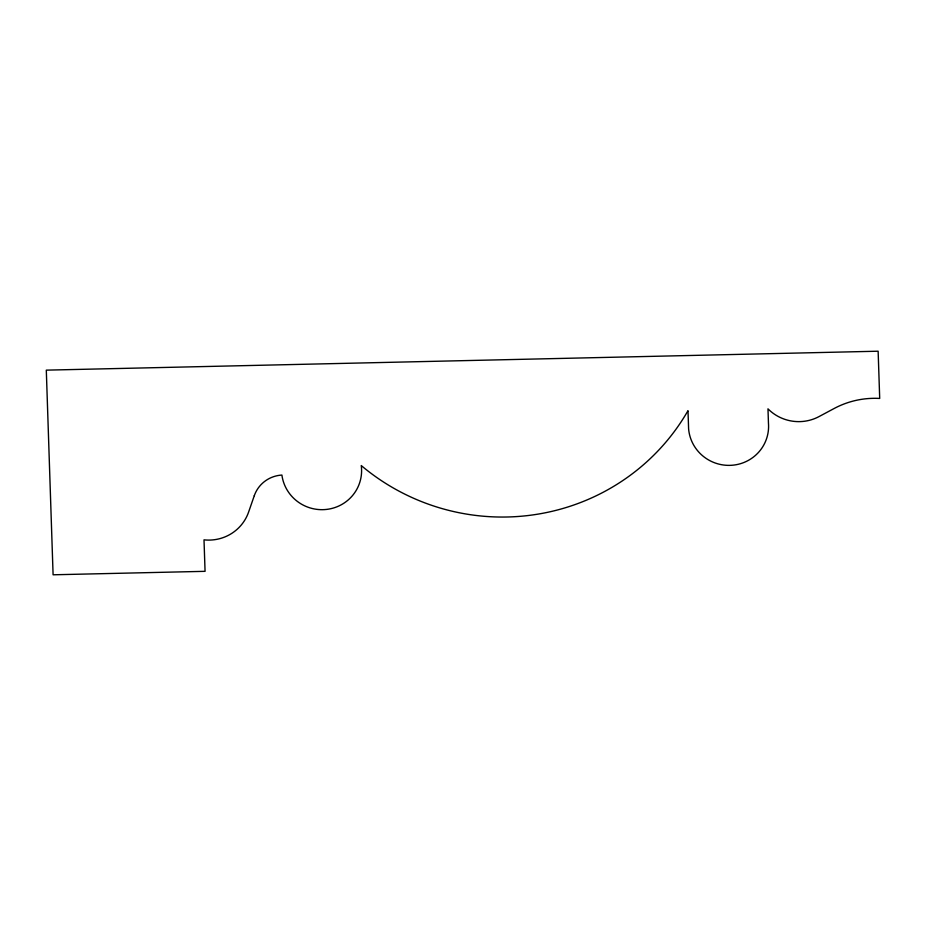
<?xml version="1.0" encoding="UTF-8"?>
<svg xmlns="http://www.w3.org/2000/svg" width="926" height="926" viewBox="0 0 926 926"><rect width="100%" height="100%" fill="white"/><g stroke="black" fill="none" stroke-linecap="round" stroke-linejoin="round"><path stroke-width="1.39" d="M254.291 495.688L248.596 512.101A42.619 41.82 15.1 0 1 204.009 539.846L205.063 571.33L53.095 574.791L46.3 370.145L878.137 351.209L879.7 398.435A85.944 84.335 15.1 0 0 834.245 408.447L819.024 416.584A42.758 41.959 15.1 0 1 767.978 408.852L768.453 423.089A40.119 39.367 15.1 0 1 731.876 465.269A40.119 39.367 15.1 0 1 688.608 428.923L687.995 410.669A215.411 211.383 15.1 0 1 361.256 465.558A40.061 39.309 15.1 0 1 326.785 509.393A40.061 39.309 15.1 0 1 281.909 475.061A31.484 30.894 15.1 0 0 254.291 495.688"/></g></svg>
